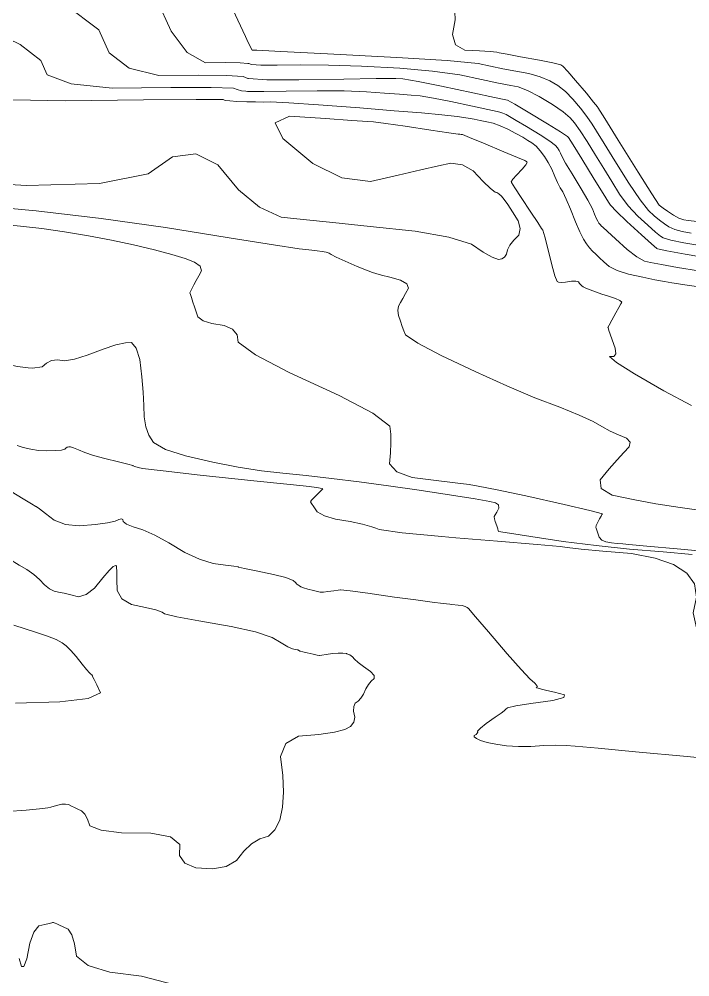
# Model space of a CAD drawing. Header units: inches. Extents: x 1337389 to 1347141, y 407035 to 414577.
# Drawn here: x 1345503 to 1345975, y 410349 to 411025 of the extents above; entities that cross this region are included whole.
import ezdxf

# ---------------------------------------------------------------- set-up
doc = ezdxf.new("R2010")
doc.units = ezdxf.units.IN
doc.header["$MEASUREMENT"] = 0
doc.layers.add('Topo', color=7, linetype='Continuous', lineweight=15, true_color=0x459900)

msp = doc.modelspace()

# ---------------------------------------------------------------- linework, layer by layer
at = {"layer": 'Topo'}
for points, elevation in [([(1345458.9619, 411113.529), (1345466.204, 411109.1611), (1345496.9238, 411095.889), (1345543.1869, 411078.5), (1345577.3859, 411059.4039), (1345599.521, 411038.603), (1345609.5911, 411016.0959), (1345621.052, 411001.1508), (1345633.9049, 410993.7699), (1345648.149, 410993.9519), (1345658.2889, 410993.829), (1345663.8321, 410993.437)], 845), ([(1345567.724, 411112.044), (1345580.4229, 411106.5571), (1345603.9759, 411097.7042), (1345623.9621, 411082.2299), (1345640.379, 411060.1351), (1345653.227, 411031.419), (1345662.0249, 411012.2778), (1345664.0331, 411008.2331)], 850), ([(1345663.687, 410982.8599), (1345660.384, 410984.111), (1345648.608, 410984.9441), (1345628.8261, 410985.1828), (1345601.0371, 410984.8281), (1345580.0799, 410990.0252), (1345565.9551, 411000.772), (1345558.6618, 411017.071), (1345534.9389, 411035.027), (1345494.783, 411054.6398)], 840), ([(1345984.5309, 410881.326), (1345974.2038, 410882.4942), (1345971.103, 410882.993), (1345967.6449, 410884.259), (1345963.829, 410886.2929), (1345959.655, 410889.096), (1345956.5959, 410891.215), (1345954.651, 410892.6498), (1345953.8198, 410893.403), (1345948.5739, 410901.4389), (1345938.912, 410916.7589), (1345924.8351, 410939.3629), (1345915.3621, 410954.574), (1345910.4949, 410962.395), (1345910.2321, 410962.823), (1345907.532, 410966.142), (1345902.3942, 410972.35), (1345894.82, 410981.4492), (1345889.281, 410987.8109), (1345885.7779, 410991.4349), (1345884.31, 410992.322), (1345878.8639, 410993.7298), (1345869.438, 410995.6579), (1345856.033, 410998.1061), (1345846.527, 410999.8608), (1345840.9181, 411000.923), (1345839.2079, 411001.2909), (1345834.5862, 411001.7141), (1345827.053, 411002.193), (1345816.609, 411002.7261), (1345810.2531, 411006.5641), (1345807.9838, 411013.7059), (1345809.8041, 411024.1509), (1345809.4091, 411035.331)], 855), ([(1345663.562, 410973.7041), (1345662.2541, 410973.7509), (1345659.1519, 410974.171), (1345656.2481, 410974.8939), (1345653.5419, 410975.9179), (1345637.9599, 410976.4252), (1345609.5019, 410976.4149), (1345568.1679, 410975.887), (1345539.1071, 410978.898), (1345522.3191, 410985.449), (1345517.804, 410995.5391), (1345503.1181, 411006.6549), (1345478.2578, 411018.7969)], 835), ([(1345664.0331, 411008.2331), (1345666.774, 411002.712), (1345667.4731, 411002.7209), (1345667.97, 411002.715), (1345668.2671, 411002.694), (1345668.361, 411002.658), (1345668.691, 411002.638), (1345669.2539, 411002.6359), (1345670.0522, 411002.6501), (1345686.8941, 411001.8259), (1345719.7811, 411000.164), (1345768.7129, 410997.6639), (1345804.1841, 410995.3839), (1345826.195, 410993.3229), (1345834.7469, 410991.483), (1345843.5461, 410989.69), (1345852.5929, 410987.944), (1345861.8891, 410986.246), (1345869.92, 410984.0049), (1345876.6862, 410981.222), (1345882.1871, 410977.8972), (1345887.6069, 410973.575), (1345892.9448, 410968.2559), (1345898.2021, 410961.9419), (1345902.739, 410956.0501), (1345906.5549, 410950.5809), (1345909.651, 410945.5359), (1345914.9861, 410936.918), (1345922.563, 410924.7279), (1345932.3788, 410908.9661), (1345940.26, 410897.248), (1345946.2049, 410889.5729), (1345950.2138, 410885.942), (1345953.9369, 410882.8159), (1345957.373, 410880.196), (1345960.5219, 410878.081), (1345964.7209, 410876.3071), (1345969.97, 410874.874), (1345976.269, 410873.7809)], 850), ([(1345663.8321, 410993.437), (1345664.3252, 410993.402), (1345666.2569, 410992.671), (1345672.9651, 410992.2789), (1345684.4501, 410992.2259), (1345700.7109, 410992.5119), (1345720.531, 410992.2441), (1345743.911, 410991.4211), (1345770.851, 410990.045), (1345793.9411, 410988.023), (1345813.183, 410985.3559), (1345828.575, 410982.042), (1345840.565, 410979.5181), (1345849.1541, 410977.7819), (1345854.34, 410976.8339), (1345860.9759, 410974.2811), (1345869.062, 410970.1229), (1345878.5961, 410964.3591), (1345885.9331, 410959.3389), (1345891.0699, 410955.0639), (1345894.0102, 410951.5329), (1345897.945, 410945.958), (1345902.878, 410938.3399), (1345908.806, 410928.6769), (1345914.6109, 410919.2622), (1345920.2901, 410910.094), (1345925.846, 410901.1738), (1345931.946, 410893.0569), (1345938.5892, 410885.743), (1345945.7779, 410879.233), (1345951.165, 410874.4932), (1345954.751, 410871.5241), (1345956.5361, 410870.3249), (1345961.9678, 410868.79), (1345971.0452, 410866.919), (1345983.768, 410864.711)], 845), ([(1345991.2682, 410855.6419), (1345972.12, 410858.9641), (1345959.2141, 410861.273), (1345952.551, 410862.5691), (1345952.1291, 410862.852), (1345948.3929, 410866.17), (1345941.3409, 410872.524), (1345930.9739, 410881.9129), (1345923.6311, 410888.866), (1345919.3129, 410893.3811), (1345918.0181, 410895.4601), (1345914.2349, 410901.6052), (1345907.9621, 410911.8178), (1345899.201, 410926.0982), (1345893.152, 410935.8671), (1345889.817, 410941.1251), (1345889.1961, 410941.871), (1345884.2591, 410945.103), (1345875.0059, 410950.821), (1345861.437, 410959.023), (1345852.032, 410964.5569), (1345846.7908, 410967.4228), (1345845.7138, 410967.62), (1345837.5848, 410969.3459), (1345822.403, 410972.602), (1345800.17, 410977.3879), (1345783.6989, 410980.6618), (1345772.9889, 410982.4259), (1345768.041, 410982.6791), (1345754.168, 410982.6623), (1345731.369, 410982.3741), (1345699.6459, 410981.815), (1345677.2401, 410981.9188), (1345664.1531, 410982.684), (1345663.687, 410982.8599)], 840), ([(1345981.523, 410846.9961), (1345966.633, 410849.5469), (1345955.326, 410851.5481), (1345947.6019, 410852.9991), (1345943.4619, 410853.8999), (1345937.9782, 410856.963), (1345931.1501, 410862.187), (1345922.978, 410869.573), (1345917.2319, 410874.7821), (1345913.911, 410877.816), (1345913.016, 410878.673), (1345912.1321, 410879.6788), (1345911.2589, 410880.8339), (1345910.3959, 410882.137), (1345909.3341, 410884.2479), (1345908.0729, 410887.1663), (1345906.614, 410890.8908), (1345903.507, 410896.8401), (1345898.752, 410905.011), (1345892.35, 410915.406), (1345887.7839, 410923.0498), (1345885.0529, 410927.943), (1345884.1589, 410930.0861), (1345883.139, 410932.07), (1345881.993, 410933.8972), (1345880.722, 410935.566), (1345876.67, 410938.619), (1345869.8361, 410943.056), (1345860.2219, 410948.8771), (1345853.004, 410953.2031), (1345848.1851, 410956.0329), (1345845.7631, 410957.3669), (1345843.4969, 410958.3909), (1345841.3849, 410959.1039), (1345839.4281, 410959.506), (1345833.0161, 410960.8779), (1345822.1499, 410963.2202), (1345806.829, 410966.5319), (1345794.527, 410968.9329), (1345785.2449, 410970.4219), (1345778.9819, 410971.0011), (1345770.5731, 410971.7009), (1345760.0178, 410972.5239), (1345747.317, 410973.4691), (1345731.543, 410973.9991), (1345712.6951, 410974.114), (1345690.774, 410973.8139), (1345675.06, 410973.6539), (1345665.553, 410973.633), (1345663.562, 410973.7041)], 835), ([(1345498.1341, 410967.7721), (1345535.299, 410966.9449), (1345590.1791, 410967.6461), (1345627.209, 410967.9451), (1345646.389, 410967.8429), (1345647.7199, 410967.3389), (1345650.9262, 410966.9201), (1345656.0051, 410966.5861), (1345662.9591, 410966.3369), (1345669.213, 410966.1931), (1345674.7689, 410966.1539), (1345679.6259, 410966.22), (1345692.5599, 410965.5431), (1345713.5721, 410964.123), (1345742.6611, 410961.9591), (1345766.836, 410960.0739), (1345786.095, 410958.47), (1345800.4391, 410957.1449), (1345811.4171, 410955.9561), (1345819.029, 410954.9029), (1345823.2749, 410953.985), (1345827.642, 410953.0569), (1345832.13, 410952.1199), (1345836.74, 410951.1731), (1345841.714, 410949.4938), (1345847.0531, 410947.0829), (1345852.7569, 410943.9389), (1345857.489, 410941.281), (1345861.2481, 410939.108), (1345864.035, 410937.421), (1345866.8959, 410934.98), (1345869.8298, 410931.784), (1345872.8379, 410927.835), (1345875.5489, 410923.512), (1345877.963, 410918.816), (1345880.0798, 410913.7451), (1345882.0989, 410909.378), (1345884.02, 410905.713), (1345885.8439, 410902.7518), (1345888.2459, 410897.7529), (1345891.2241, 410890.715), (1345894.7799, 410881.6391), (1345897.8519, 410874.53), (1345900.439, 410869.3869), (1345902.541, 410866.2109), (1345904.6689, 410863.3971), (1345906.8229, 410860.946), (1345909.003, 410858.8579), (1345911.6538, 410856.3829), (1345914.776, 410853.5231), (1345918.368, 410850.2759), (1345924.14, 410847.376), (1345932.0918, 410844.8239), (1345942.2239, 410842.6181), (1345950.68, 410840.8559), (1345957.462, 410839.538), (1345962.5689, 410838.6633), (1345973.4589, 410836.9918), (1345990.133, 410834.5269)], 830), ([(1345438.8989, 410911.299), (1345507.6749, 410907.4002), (1345559.234, 410908.815), (1345593.5759, 410915.5419), (1345610.7021, 410927.581), (1345626.9991, 410929.7131), (1345642.469, 410921.9381), (1345657.112, 410904.2541), (1345672.0529, 410891.93), (1345687.2919, 410884.9629), (1345702.83, 410883.356), (1345723.7271, 410881.1581), (1345749.9819, 410878.37), (1345781.5959, 410874.992), (1345805.4231, 410870.854), (1345821.4651, 410865.955), (1345829.7211, 410860.2972), (1345836.0262, 410856.661), (1345840.382, 410855.0481), (1345842.7892, 410855.457), (1345844.6558, 410856.729), (1345845.984, 410858.864), (1345846.772, 410861.862), (1345848.493, 410865.113), (1345851.147, 410868.6171), (1345854.7321, 410872.376), (1345855.786, 410876.9949), (1345854.3092, 410882.4749), (1345850.3009, 410888.8171), (1345846.994, 410893.8018), (1345844.3882, 410897.4319), (1345842.484, 410899.707), (1345840.7949, 410901.318), (1345839.3227, 410902.267), (1345838.0669, 410902.552), (1345834.8742, 410905.2059), (1345829.7448, 410910.2281), (1345822.678, 410917.6191), (1345815.0431, 410921.894), (1345806.8379, 410923.0519), (1345798.0649, 410921.094), (1345785.6919, 410918.2671), (1345769.7191, 410914.5719), (1345750.146, 410910.0079), (1345730.085, 410912.7929), (1345709.5349, 410922.925), (1345688.4968, 410940.4049), (1345682.994, 410951.4919), (1345693.0249, 410956.186), (1345718.59, 410954.487), (1345736.994, 410953.2519), (1345748.235, 410952.4819), (1345752.3141, 410952.1761), (1345761.1059, 410951.055), (1345774.611, 410949.12), (1345792.8289, 410946.37), (1345805.3319, 410944.505), (1345812.12, 410943.523), (1345813.1929, 410943.4259), (1345814.0391, 410943.335), (1345814.6601, 410943.25), (1345815.0541, 410943.1709), (1345820.108, 410941.1229), (1345829.82, 410937.1069), (1345844.1918, 410931.121), (1345853.954, 410927.032), (1345859.1081, 410924.839), (1345859.6532, 410924.5411), (1345860.108, 410924.2201), (1345860.4749, 410923.874), (1345860.7538, 410923.5051), (1345859.6071, 410921.846), (1345857.036, 410918.897), (1345853.0409, 410914.6587), (1345850.453, 410911.6748), (1345849.2721, 410909.947), (1345849.4998, 410909.4739), (1345851.918, 410905.746), (1345856.5251, 410898.7631), (1345863.3229, 410888.525), (1345868.105, 410881.2771), (1345870.871, 410877.02), (1345871.6228, 410875.7531), (1345873.0719, 410871.068), (1345875.2199, 410862.9659), (1345878.066, 410851.4459), (1345880.258, 410843.612), (1345881.796, 410839.464), (1345882.6801, 410839.002), (1345884.6631, 410838.896), (1345887.7461, 410839.1458), (1345891.9291, 410839.751), (1345894.9749, 410839.7951), (1345896.887, 410839.2779), (1345897.662, 410838.198), (1345898.472, 410837.2689), (1345899.315, 410836.4892), (1345900.193, 410835.859), (1345902.0869, 410834.9391), (1345904.9972, 410833.7278), (1345908.9239, 410832.2269), (1345913.2219, 410830.7209), (1345917.8901, 410829.209), (1345922.929, 410827.6929), (1345926.078, 410826.2949), (1345927.3362, 410825.0149), (1345926.7031, 410823.8542), (1345925.3351, 410821.3531), (1345923.231, 410817.5131), (1345920.3909, 410812.334), (1345918.4981, 410808.8811), (1345917.5519, 410807.1551), (1345917.6719, 410806.8179), (1345917.9121, 410806.1439), (1345918.273, 410805.1319), (1345919.196, 410802.5261), (1345920.681, 410798.326), (1345922.728, 410792.5302), (1345923.081, 410788.6409), (1345921.741, 410786.657), (1345918.7058, 410786.5791), (1345923.5641, 410782.519), (1345936.3149, 410774.478), (1345956.958, 410762.4558), (1345976.5619, 410752.088)], 825), ([(1345468.2019, 410893.6501), (1345514.4919, 410889.3969), (1345560.299, 410884.1069), (1345605.622, 410877.7781), (1345650.461, 410870.4117), (1345681.899, 410865.341), (1345699.9349, 410862.5659), (1345704.5691, 410862.0861), (1345708.831, 410861.641), (1345712.7208, 410861.231), (1345716.2392, 410860.855), (1345719.021, 410860.3051), (1345721.067, 410859.581), (1345722.378, 410858.682), (1345726.11, 410856.8301), (1345732.263, 410854.0241), (1345740.8378, 410850.2639), (1345747.315, 410847.5491), (1345751.6958, 410845.878), (1345753.9789, 410845.2519), (1345758.0351, 410844.1571), (1345763.8631, 410842.5908), (1345771.464, 410840.5549), (1345775.83, 410837.945), (1345776.9641, 410834.7619), (1345774.8631, 410831.0051), (1345772.9861, 410827.6452), (1345771.3321, 410824.6828), (1345769.9009, 410822.1191), (1345769.4248, 410819.0759), (1345769.9048, 410815.554), (1345771.34, 410811.5539), (1345772.635, 410807.9451), (1345773.7899, 410804.73), (1345774.805, 410801.9062), (1345783.5788, 410796.154), (1345800.1101, 410787.4751), (1345824.3992, 410775.8679), (1345846.4087, 410765.917), (1345866.139, 410757.6209), (1345883.5899, 410750.9811), (1345897.269, 410745.3631), (1345907.175, 410740.768), (1345913.309, 410737.196), (1345919.2858, 410734.054), (1345925.1049, 410731.344), (1345930.7662, 410729.0642), (1345933.257, 410726.2381), (1345932.5791, 410722.8651), (1345928.7301, 410718.945), (1345924.0362, 410713.7801), (1345918.496, 410707.3708), (1345912.1091, 410699.7159), (1345912.8141, 410693.5689), (1345920.609, 410688.93), (1345935.4959, 410685.7989), (1345951.4888, 410682.8468), (1345968.588, 410680.0721), (1345986.7941, 410677.477)], 820), ([(1345996.3998, 410648.175), (1345966.3911, 410650.9459), (1345945.012, 410652.913), (1345932.2628, 410654.0741), (1345928.1438, 410654.4309), (1345924.0908, 410654.8599), (1345920.1039, 410655.3609), (1345916.1831, 410655.9341), (1345913.255, 410657.2441), (1345911.3211, 410659.2911), (1345910.38, 410662.0761), (1345909.682, 410664.144), (1345909.2261, 410665.496), (1345909.0139, 410666.1321), (1345909.3519, 410667.4442), (1345910.2421, 410669.4331), (1345911.6831, 410672.098), (1345912.735, 410674.0399), (1345913.396, 410675.2601), (1345913.6671, 410675.7578), (1345904.819, 410678.0961), (1345886.8519, 410682.273), (1345859.767, 410688.2899), (1345839.5521, 410692.6341), (1345826.209, 410695.3041), (1345819.7371, 410696.3), (1345809.8161, 410697.6339), (1345796.4438, 410699.3069), (1345779.6229, 410701.3181), (1345768.665, 410705.2269), (1345763.5698, 410711.0361), (1345764.3369, 410718.7429), (1345764.6452, 410725.725), (1345764.4941, 410731.9831), (1345763.8841, 410737.517), (1345751.7561, 410746.6019), (1345728.1081, 410759.2391), (1345692.9412, 410775.4282), (1345669.249, 410787.9631), (1345657.0319, 410796.8439), (1345656.29, 410802.0699), (1345652.9239, 410805.989), (1345646.9319, 410808.5989), (1345638.315, 410809.9008), (1345632.177, 410811.939), (1345628.5161, 410814.7151), (1345627.3321, 410818.2271), (1345626.1751, 410821.6649), (1345625.0439, 410825.0301), (1345623.938, 410828.3199), (1345623.201, 410830.514), (1345622.8311, 410831.6121), (1345623.3191, 410832.5359), (1345624.298, 410834.385), (1345625.7669, 410837.1581), (1345627.3789, 410840.1971), (1345629.1341, 410843.5009), (1345631.0321, 410847.0701), (1345630.0631, 410850.301), (1345626.2259, 410853.1938), (1345619.52, 410855.7471), (1345610.1109, 410858.6389), (1345597.9971, 410861.8699), (1345583.1779, 410865.4381), (1345567.651, 410868.7451), (1345551.415, 410871.7899), (1345534.4699, 410874.5741), (1345518.484, 410876.861), (1345503.4568, 410878.6501), (1345489.3891, 410879.943)], 815), ([(1345508.8158, 410778.786), (1345512.009, 410778.4549), (1345518.7971, 410779.2949), (1345521.74, 410782.0799), (1345525.3261, 410783.7421), (1345529.5539, 410784.2809), (1345534.4251, 410783.698), (1345541.42, 410784.773), (1345550.5401, 410787.5062), (1345561.784, 410791.897), (1345570.7311, 410794.8671), (1345577.3811, 410796.4169), (1345581.7339, 410796.546), (1345585.1131, 410792.568), (1345587.518, 410784.4829), (1345588.949, 410772.29), (1345589.9499, 410761.4969), (1345590.5201, 410752.1042), (1345590.6611, 410744.1111), (1345591.8159, 410737.101), (1345593.987, 410731.075), (1345597.1739, 410726.031), (1345605.7369, 410721.189), (1345619.6779, 410716.5479), (1345638.996, 410712.108), (1345656.884, 410708.6161), (1345673.3419, 410706.074), (1345688.3689, 410704.482), (1345704.864, 410702.6449), (1345722.826, 410700.5659), (1345742.257, 410698.243), (1345762.8317, 410695.5209), (1345784.5529, 410692.4011), (1345807.4181, 410688.8811), (1345823.9979, 410686.2381), (1345834.2929, 410684.4709), (1345838.304, 410683.58), (1345840.4532, 410682.0231), (1345840.7412, 410679.7989), (1345839.168, 410676.909), (1345838.07, 410674.8919), (1345837.447, 410673.7472), (1345837.3, 410673.475), (1345837.537, 410672.291), (1345838.159, 410670.1951), (1345839.165, 410667.1881), (1345839.882, 410665.0461), (1345840.31, 410663.769), (1345840.4491, 410663.356), (1345848.1269, 410661.9729), (1345863.3439, 410659.6179), (1345886.0989, 410656.291), (1345909.236, 410653.3841), (1345932.756, 410650.8949), (1345956.659, 410648.825), (1345977.0881, 410647.03)], 810), ([(1345468.606, 410789.75), (1345469.896, 410788.365), (1345476.4039, 410785.5421), (1345486.8979, 410782.607), (1345501.3759, 410779.5591), (1345508.8158, 410778.786)], 810), ([(1345501.1022, 410723.805), (1345505.422, 410722.4831), (1345510.719, 410721.239), (1345516.258, 410720.4641), (1345522.039, 410720.1561), (1345528.0609, 410720.3171), (1345532.318, 410720.7), (1345534.8081, 410721.3049), (1345535.533, 410722.1311), (1345536.4061, 410722.6739), (1345537.4279, 410722.9359), (1345538.5979, 410722.9159), (1345540.877, 410722.243), (1345544.2649, 410720.92), (1345548.7611, 410718.9438), (1345554.984, 410716.8759), (1345562.932, 410714.715), (1345572.606, 410712.462), (1345579.1621, 410710.8461), (1345582.601, 410709.868), (1345582.921, 410709.527), (1345584.154, 410709.0659), (1345586.299, 410708.484), (1345589.3571, 410707.781), (1345603.9941, 410705.977), (1345630.2101, 410703.0719), (1345668.0058, 410699.066), (1345693.6818, 410696.3381), (1345707.2379, 410694.8881), (1345708.6741, 410694.716), (1345710.3859, 410694.4859), (1345712.375, 410694.196), (1345714.6398, 410693.8479), (1345716.0661, 410693.5311), (1345716.6551, 410693.246), (1345716.4049, 410692.9939), (1345715.308, 410691.8921), (1345713.3629, 410689.9401), (1345710.571, 410687.1379), (1345708.7291, 410685.242), (1345707.8367, 410684.2531), (1345707.894, 410684.1708), (1345708.723, 410682.968), (1345710.3239, 410680.6471), (1345712.6961, 410677.2049), (1345717.749, 410674.3139), (1345725.483, 410671.973), (1345735.8989, 410670.1821), (1345744.4921, 410668.3701), (1345751.263, 410666.5361), (1345753.9069, 410665.5452)], 805), ([(1345733.5439, 410621.6732), (1345729.3981, 410622.214), (1345729.0391, 410622.1598), (1345727.359, 410621.9189), (1345724.3599, 410621.4929), (1345720.0389, 410620.8801), (1345716.9789, 410620.514), (1345715.178, 410620.3939), (1345714.636, 410620.5211), (1345712.9201, 410620.9341), (1345710.028, 410621.635), (1345705.961, 410622.6229), (1345702.9471, 410623.51), (1345700.9862, 410624.2971), (1345700.0781, 410624.9839), (1345699.43, 410625.4422), (1345699.0411, 410625.6701), (1345698.9131, 410625.6691), (1345698.316, 410626.1889), (1345697.25, 410627.2301), (1345695.7161, 410628.7909), (1345690.6071, 410630.684), (1345681.9231, 410632.909), (1345669.6639, 410635.4651), (1345661.408, 410637.2059), (1345657.154, 410638.133), (1345656.9018, 410638.2451), (1345653.833, 410638.6961), (1345647.947, 410639.4861), (1345639.245, 410640.6151), (1345629.6881, 410643.6299), (1345619.2791, 410648.531), (1345608.0151, 410655.3178), (1345598.194, 410660.5869), (1345589.8161, 410664.3381), (1345582.88, 410666.571), (1345578.2079, 410668.5303), (1345575.8003, 410670.2171), (1345575.655, 410671.629), (1345574.681, 410672.149), (1345572.8771, 410671.776), (1345570.2421, 410670.5101), (1345564.6981, 410669.3439), (1345556.244, 410668.2789), (1345544.8808, 410667.3151), (1345535.225, 410668.2799), (1345527.276, 410671.1752), (1345521.034, 410675.9989), (1345516.797, 410679.234), (1345514.5651, 410680.8791), (1345514.3361, 410680.9341), (1345511.295, 410682.7071), (1345505.439, 410686.1978), (1345496.7691, 410691.406)], 800), ([(1345753.9069, 410665.5452), (1345756.212, 410664.681), (1345772.6239, 410662.3821), (1345800.498, 410659.6389), (1345810.3492, 410658.84)], 805), ([(1345810.3492, 410658.84), (1345839.8341, 410656.451), (1345867.6711, 410654.0899), (1345884.008, 410652.556), (1345888.845, 410651.8491), (1345898.827, 410650.792), (1345913.952, 410649.3869), (1345934.2221, 410647.6311), (1345950.839, 410644.461), (1345963.803, 410639.8771), (1345973.1141, 410633.878), (1345978.5311, 410626.2251), (1345980.055, 410616.9179), (1345977.686, 410605.957), (1345979.9931, 410595.2841), (1345986.977, 410584.8999), (1345998.6361, 410574.803), (1346006.505, 410571.183)], 805), ([(1345729.5569, 410577.4691), (1345727.3689, 410577.4869), (1345723.468, 410577.1618), (1345718.9591, 410576.4851), (1345715.895, 410576.026), (1345714.277, 410575.7841), (1345714.1061, 410575.76), (1345712.5792, 410576.0739), (1345709.6991, 410576.7249), (1345705.4641, 410577.7152), (1345702.516, 410578.4051), (1345700.8541, 410578.795), (1345700.48, 410578.8861), (1345700.128, 410579.024), (1345699.799, 410579.2091), (1345699.492, 410579.4411), (1345699.2729, 410579.5949), (1345699.142, 410579.6728), (1345699.098, 410579.672), (1345698.4471, 410579.8019), (1345697.1881, 410580.061), (1345695.3221, 410580.4509), (1345691.992, 410581.989), (1345687.1989, 410584.674), (1345680.941, 410588.5081), (1345669.2009, 410592.3639), (1345651.9769, 410596.2431), (1345629.269, 410600.145), (1345613.5848, 410603.1431), (1345604.923, 410605.239), (1345603.284, 410606.4309), (1345598.8601, 410607.898), (1345591.6521, 410609.6411), (1345581.6597, 410611.6589), (1345574.952, 410615.6399), (1345571.528, 410621.583), (1345571.3889, 410629.4891), (1345571.2709, 410635.0062), (1345571.1749, 410638.134), (1345571.0988, 410638.8729), (1345570.661, 410639.1789), (1345569.8602, 410639.0529), (1345568.6971, 410638.4941), (1345565.932, 410635.658), (1345561.567, 410630.5451), (1345555.6009, 410623.1561), (1345549.835, 410618.6889), (1345544.269, 410617.1439), (1345538.903, 410618.5221), (1345534.261, 410619.6468), (1345530.3429, 410620.5202), (1345527.1482, 410621.141), (1345523.8479, 410622.8331), (1345520.4428, 410625.5961), (1345516.9331, 410629.431), (1345512.78, 410633.0081), (1345507.9831, 410636.3269), (1345502.5439, 410639.3881), (1345495.68, 410643.8281)], 795), ([(1345806.119, 410611.9561), (1345801.432, 410612.508), (1345793.577, 410613.4331), (1345782.122, 410614.929), (1345767.0669, 410616.995), (1345748.412, 410619.631), (1345735.8559, 410621.371), (1345733.5439, 410621.6732)], 800), ([(1345996.7578, 410502.152), (1345973.544, 410504.5701), (1345937.1479, 410507.916), (1345910.7679, 410510.3289), (1345894.4041, 410511.811), (1345888.056, 410512.361), (1345880.738, 410512.5001), (1345872.449, 410512.2289), (1345863.189, 410511.5469), (1345854.4409, 410511.4769), (1345846.2049, 410512.0191), (1345838.4809, 410513.174), (1345832.3462, 410514.4179), (1345827.8001, 410515.753), (1345824.844, 410517.177), (1345823.3279, 410518.3831), (1345823.254, 410519.3729), (1345824.6211, 410520.1441), (1345825.4762, 410520.9268), (1345825.82, 410521.7209), (1345825.6509, 410522.5251), (1345827.645, 410524.5401), (1345831.7991, 410527.765), (1345838.1151, 410532.2001), (1345842.343, 410535.195), (1345844.4831, 410536.75), (1345844.534, 410536.8628), (1345844.9438, 410537.252), (1345845.7129, 410537.9168), (1345846.84, 410538.8569), (1345852.7092, 410540.2071), (1345863.3211, 410541.969), (1345878.676, 410544.1399), (1345886.5651, 410546.1748), (1345886.988, 410548.0709), (1345879.946, 410549.829), (1345874.5201, 410551.182), (1345870.708, 410552.1268), (1345868.5109, 410552.667), (1345867.3119, 410553.0889), (1345867.1109, 410553.3941), (1345867.908, 410553.5822), (1345867.447, 410554.5809), (1345865.726, 410556.3891), (1345862.747, 410559.0079), (1345856.352, 410565.8971), (1345846.5431, 410577.0568), (1345833.3188, 410592.4881), (1345824.2261, 410603.0739), (1345819.265, 410608.8171), (1345818.436, 410609.7169), (1345816.9588, 410610.424), (1345814.8338, 410610.9381), (1345812.0611, 410611.2601), (1345807.5939, 410611.7831), (1345806.119, 410611.9561)], 800), ([(1345498.7049, 410597.2499), (1345506.8181, 410594.6139), (1345514.7352, 410592.0081), (1345522.4581, 410589.433), (1345528.515, 410587.005), (1345532.9081, 410584.7241), (1345535.636, 410582.5909), (1345538.8811, 410579.3771), (1345542.643, 410575.0829), (1345546.922, 410569.709), (1345550.081, 410565.8448), (1345552.1211, 410563.4919), (1345553.0409, 410562.6511), (1345553.656, 410562.0898), (1345553.9653, 410561.8091), (1345554.028, 410561.6841), (1345554.1491, 410561.436), (1345554.3301, 410561.063), (1345555.341, 410558.9369), (1345557.1819, 410555.0571), (1345559.8521, 410549.423), (1345551.1911, 410545.4041), (1345531.1979, 410543.0009), (1345499.8731, 410542.2119)], 790), ([(1345601.6299, 410449.314), (1345609.1289, 410447.8151), (1345615.8589, 410442.5379), (1345615.581, 410434.7319), (1345619.308, 410429.2609), (1345627.04, 410426.1239), (1345638.7782, 410425.3227), (1345648.341, 410426.9999), (1345655.7299, 410431.1562), (1345660.9448, 410437.7909), (1345666.4278, 410442.8781), (1345672.1811, 410446.4171), (1345678.203, 410448.4069), (1345682.879, 410452.796), (1345686.2091, 410459.5821), (1345688.192, 410468.7652), (1345688.9571, 410479.3041), (1345688.5041, 410491.1999), (1345686.833, 410504.451), (1345690.506, 410513.689), (1345699.5231, 410518.914), (1345713.8839, 410520.1251), (1345724.7721, 410521.6749), (1345732.187, 410523.5628), (1345736.1291, 410525.7892), (1345738.4649, 410528.6719), (1345739.1941, 410532.214), (1345738.3161, 410536.4131), (1345738.419, 410539.696), (1345739.5039, 410542.062), (1345741.569, 410543.513), (1345743.4938, 410545.688), (1345745.2779, 410548.588), (1345746.921, 410552.2111), (1345748.7391, 410555.2302), (1345750.7331, 410557.6449), (1345752.9019, 410559.4541), (1345752.7229, 410561.7709), (1345750.1959, 410564.597), (1345745.321, 410567.931), (1345741.5801, 410570.7581), (1345738.974, 410573.0769), (1345737.501, 410574.8891), (1345735.6249, 410576.2238), (1345733.4871, 410577.0269)], 795), ([(1345733.4871, 410577.0269), (1345733.3451, 410577.0799), (1345730.6612, 410577.4602), (1345729.5569, 410577.4691)], 795), ([(1345461.001, 410458.0111), (1345470.744, 410461.858), (1345475.75, 410463.3221), (1345483.52, 410464.633), (1345494.0531, 410465.7891), (1345507.349, 410466.791), (1345516.913, 410467.638), (1345522.7441, 410468.3281), (1345524.842, 410468.8631), (1345527.1771, 410469.4549), (1345529.7479, 410470.105), (1345532.555, 410470.812), (1345535.0871, 410470.9649), (1345537.345, 410470.5661), (1345539.3281, 410469.613), (1345541.5098, 410468.562), (1345543.8909, 410467.4111), (1345546.4709, 410466.162), (1345548.7291, 410463.7821), (1345550.6671, 410460.273), (1345552.2829, 410455.6351), (1345558.356, 410453.23)], 795), ([(1345558.356, 410453.23), (1345560.276, 410452.4699), (1345574.645, 410450.7791), (1345595.391, 410450.5619), (1345601.6299, 410449.314)], 795), ([(1345502.496, 410362.0378), (1345504.0919, 410356.39), (1345505.8619, 410356.3271), (1345507.8059, 410361.8511), (1345509.9252, 410372.9599), (1345512.7539, 410380.696), (1345516.2939, 410385.0569), (1345520.5451, 410386.0462), (1345523.597, 410386.7549), (1345525.451, 410387.1841), (1345526.1069, 410387.335), (1345526.5438, 410387.4349), (1345526.762, 410387.4851), (1345527.137, 410387.308), (1345527.886, 410386.958), (1345529.0089, 410386.4328), (1345530.904, 410385.5509), (1345533.5691, 410384.3129), (1345537.0062, 410382.7181), (1345539.6952, 410378.767), (1345541.6361, 410372.4579), (1345542.8302, 410363.7921), (1345551.0761, 410357.1009), (1345552.5509, 410356.6461)], 800), ([(1345552.5509, 410356.6461), (1345566.3739, 410352.3829), (1345588.7229, 410349.6402), (1345616.6779, 410342.3321), (1345650.2369, 410330.46), (1345689.4001, 410314.023), (1345715.5799, 410307.5911), (1345728.775, 410311.166), (1345728.9861, 410324.7469), (1345734.1351, 410332.11), (1345744.224, 410333.256), (1345759.251, 410328.183), (1345776.867, 410325.0689), (1345797.0712, 410323.9159), (1345819.862, 410324.7223), (1345838.3099, 410324.3501), (1345852.4129, 410322.8011), (1345862.1708, 410320.0738), (1345868.032, 410314.0861), (1345869.995, 410304.837), (1345868.0609, 410292.328), (1345866.436, 410283.7002), (1345865.7542, 410281.242)], 800)]:
    msp.add_lwpolyline(points, dxfattribs=dict(at, elevation=elevation))

doc.saveas('drawing.dxf')
